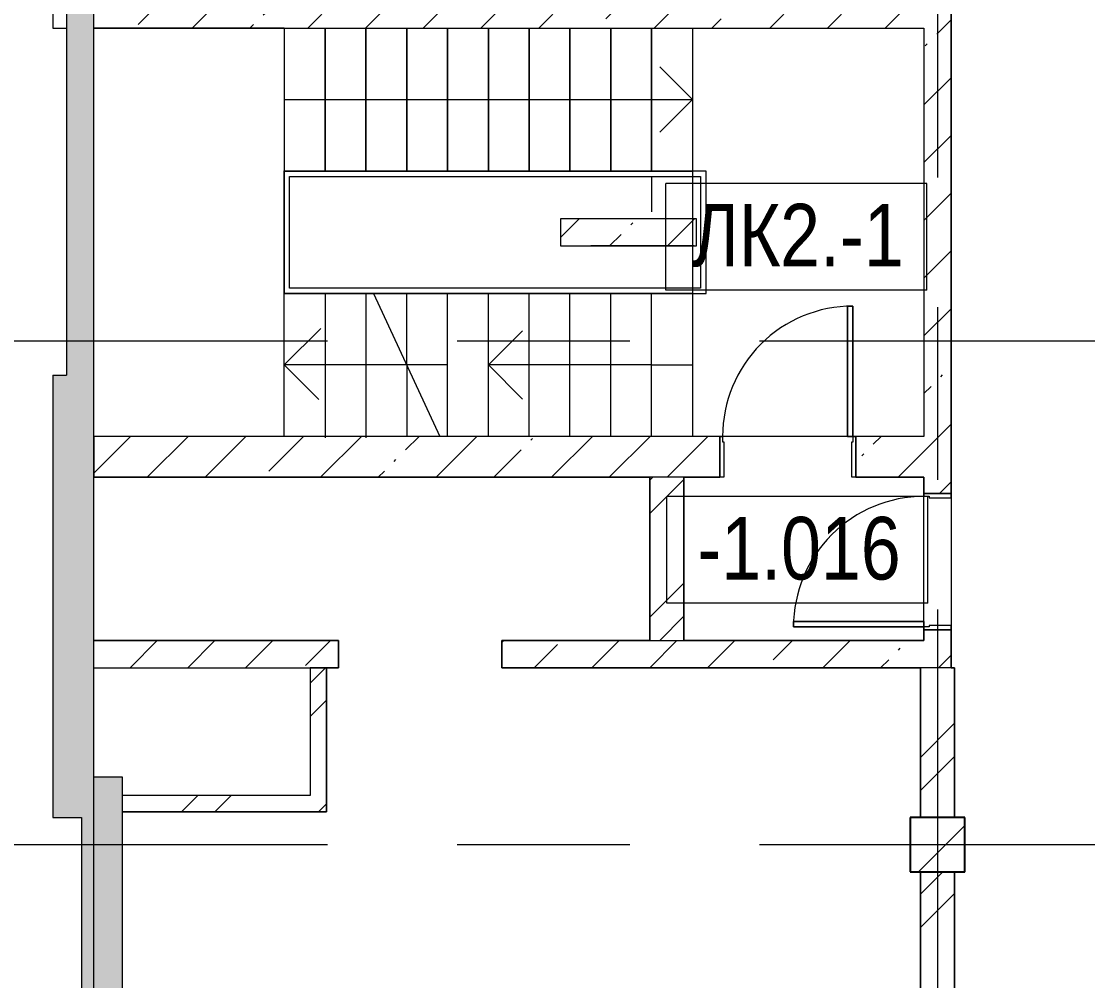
# Model space of a CAD drawing. Header units: millimetres. Extents: x 48966 to 155647, y -43515 to 30475.
# Drawn here: x 56800 to 64635, y 1418 to 8467 of the extents above; entities that cross this region are included whole.
import ezdxf

# ---------------------------------------------------------------- set-up
doc = ezdxf.new("R2010")
doc.units = ezdxf.units.MM
doc.linetypes.add('Осевые', pattern=[6350, 1270, -952.5, 3175, -952.5])
for name, color, linetype, lineweight in [('Двери', 7, 'Continuous', 9), ('Каркас_Импост', 7, 'Continuous', 9), ('Колонны', 7, 'Continuous', 9), ('Колонны-1', 7, 'Continuous', 25), ('Контуры', 7, 'Continuous', 9), ('Линии подступенков-1', 7, 'Continuous', 9), ('Линии свеса', 7, 'Continuous', 9), ('Марки вырезов', 7, 'Continuous', 9), ('Марки помещений', 7, 'Continuous', 9), ('Общие ребра', 7, 'Continuous', 9), ('Оси-2', 7, 'Осевые', 9), ('Панель', 7, 'Continuous', 9), ('Перекрытия', 7, 'Continuous', 9), ('Стены', 7, 'Continuous', 9), ('Стены-1', 7, 'Continuous', 18), ('Стрелки вверх', 7, 'Continuous', 9), ('Фундамент несущей конструкции', 7, 'Continuous', 9), ('Фундамент несущей конструкции-1', 7, 'Continuous', 18), ('Черная _1 сплошная', 7, 'Continuous', 9), ('Черная _2 сплошная', 7, 'Continuous', 9), ('Штриховка разреза', 7, 'Continuous', 9)]:
    doc.layers.add(name, color=color, linetype=linetype, lineweight=lineweight)
doc.styles.add('Arial Narrow_2', font='ARIALN.TTF', dxfattribs={"height": 460})
pattern_1 = [(45, (0, 0), (-502.894, 502.894), []), (45, (0, 762), (-502.894, 502.894), [])]
pattern_2 = [(45, (0, 0), (-424.264, 424.264), [600, -100, 20, -100]), (45, (0, 424), (-424.264, 424.264), [])]

# ---------------------------------------------------------------- blocks, each defined once
blk = doc.blocks.new('Стена наружная на отм_-10_450 - Стена наружная на отм_-10_450-507337-План -1-го этажа на отм_ -10_350')
at = {"layer": 'Фундамент несущей конструкции'}
h = blk.add_hatch(dxfattribs=at)
h.set_pattern_fill('FP_1', color=256, style=0, pattern_type=2)
h.set_pattern_definition([(45, (0, 0), (-493.914, 493.914), []), (45, (493.9, 0), (-493.914, 493.914), [873.125, -174.625, 6.706, -167.919])])
h.paths.add_polyline_path([(150600.1, -31682.9), (149464.5, -28562.9), (149310.2, -28562.9), (139786.7, -2397.4), (139923, -2347.8), (136398.5, 7335.5), (136262.3, 7285.9), (133987.2, 13536.7), (133818.3, 13982.2), (133637.5, 14423), (133445, 14858.9), (133241, 15289.5), (133025.5, 15714.5), (132798.8, 16133.5), (132561, 16546.4), (132312.2, 16952.8), (132052.7, 17352.4), (131782.5, 17744.9), (131502, 18130), (131211.4, 18507.6), (131317.8, 18614), (131028.7, 18983.8), (130730.1, 19346.1), (130422.3, 19700.5), (130105.4, 20046.8), (129779.7, 20384.8), (129445.4, 20714.3), (129102.6, 21035.1), (128751.8, 21346.9), (128385.1, 21655.8), (128026.4, 21942.9), (127652.5, 22226.6), (127271.3, 22500.6), (126883.2, 22764.7), (126488.4, 23018.6), (126087.2, 23262.3), (125679.8, 23495.6), (125266.6, 23718.2), (124847.7, 23930.1), (124423.5, 24131.2), (123994.3, 24321.2), (123560.3, 24500), (123121.8, 24667.6), (122679.1, 24823.9), (122232.6, 24968.6), (121782.4, 25101.8), (121329, 25223.3), (120872.6, 25333.1), (120568.7, 25417.1), (120531.9, 25230.1), (120097.4, 25310.1), (119661.1, 25379.5), (119223.3, 25438.3), (118784.1, 25486.4), (118343.9, 25523.9), (117903, 25550.7), (117461.5, 25566.8), (117019.7, 25572.1), (109836.6, 25572.1), (109836.6, 25717.1), (100041.6, 25717.1), (100041.6, 25542.1), (86231.6, 25542.1), (86231.6, 25572.1), (61831.6, 25572.1), (61588, 25565.7), (61345, 25546.6), (61103.4, 25514.8), (60863.8, 25470.4), (60626.8, 25413.5), (60393.1, 25344.3), (60133.6, 25250.6), (59938.3, 25169.7), (59718.3, 25064.8), (59504.1, 24948.5), (59296.3, 24821.1), (59095.5, 24683.1), (58902.1, 24534.7), (58716.8, 24376.5), (58540, 24208.7), (58372.3, 24031.9), (58214, 23846.6), (58065.6, 23653.3), (57927.6, 23452.4), (57793.2, 23231.6), (57666.7, 22994.1), (57579.1, 22810.5), (57485.8, 22585.3), (57404.5, 22355.6), (57335.2, 22121.9), (57271.6, 21848.7), (57233.9, 21645.3), (57202.1, 21403.7), (57182.9, 21157.2), (57176.6, 20917.1), (57176.6, 20357.1), (57031.6, 20357.1), (57031.6, 15267.1), (57176.6, 15267.1), (57176.6, 13317.1), (57131.6, 13317.1), (57131.6, 5867.1), (57031.6, 5867.1), (57031.6, 2617.1), (57241.6, 2617.1), (57241.6, -42.9), (57031.6, -42.9), (57031.6, -2532.9), (57176.6, -2532.9), (57176.6, -21042.9), (57051, -21042.9), (57026.1, -21292.1), (57013.8, -21542.3), (57014.1, -21792.8), (57027.1, -22043), (57052.5, -22292.1), (57090.5, -22539.7), (57140.9, -22785.1), (57203.6, -23027.6), (57278.4, -23266.7), (57365.1, -23501.7), (57463.5, -23732), (57573.4, -23957.1), (57694.5, -24176.4), (57826.4, -24389.3), (57968.9, -24595.3), (58121.6, -24793.9), (58284, -24984.6), (58489, -25198.5), (58636.7, -25340.1), (58826, -25504.2), (59023.3, -25658.5), (59228.1, -25802.7), (59439.9, -25936.4), (59658.2, -26059.3), (59882.4, -26171), (59977.6, -25988.3), (74463.4, -30779.2), (74856.7, -30903.3), (75253.3, -31016.6), (75652.9, -31119.1), (76055.1, -31210.5), (76459.6, -31290.9), (76866.3, -31360.1), (77274.6, -31418.3), (77684.4, -31465.2), (78095.3, -31500.8), (78481.1, -31521.4), (78867.1, -31533.8), (79253.4, -31537.9), (91781.6, -31537.9), (91781.6, -31682.9), (108581.6, -31682.9), (108581.6, -31507.9), (142781.6, -31507.9), (142781.6, -31682.9), (148120.5, -31682.9)], flags=0)
h.paths.add_polyline_path([(146475.9, -31382.9), (143081.6, -31382.9), (143081.6, -31207.9), (108281.6, -31207.9), (108281.6, -31382.9), (92081.6, -31382.9), (92081.6, -31237.9), (79046.7, -31236.1), (78950.9, -31235.3), (78648.5, -31227.6), (78656.6, -31153.7), (77594.1, -31082.9), (77586.5, -31153.2), (77201.2, -31105.9), (76817.3, -31048.5), (76435, -30981), (76054.7, -30903.5), (75676.5, -30816), (75300.8, -30718.6), (74927.7, -30611.4), (74557.6, -30494.4), (59829.5, -25623.3), (59753.2, -25769.8), (59548.4, -25651.4), (59349.9, -25522.9), (59158.1, -25384.6), (58973.6, -25236.7), (58796.8, -25079.7), (58628.1, -24913.9), (58468.1, -24739.8), (58317, -24557.9), (58175.3, -24368.6), (58043.4, -24172.3), (57921.5, -23969.6), (57810.1, -23761.1), (57709.3, -23547.1), (57619.5, -23328.4), (57538.6, -23097.8), (57473.6, -22878.7), (57417.8, -22648.8), (57372.4, -22406.3), (57341.5, -22182.2), (57321.1, -21946.6), (57312.7, -21710.3), (57316.2, -21473.9), (57331.6, -21237.9), (57476.6, -21237.9), (57476.6, -2232.9), (57331.6, -2232.9), (57331.6, -342.9), (57541.6, -342.9), (57541.6, 2917.1), (57331.6, 2917.1), (57331.6, 13017.1), (57476.6, 13017.1), (57476.6, 15567.1), (57331.6, 15567.1), (57331.6, 20057.1), (57476.6, 20057.1), (57476.6, 20917.1), (57483.5, 21157.2), (57500.5, 21372.3), (57530.2, 21598.4), (57578.1, 21848.7), (57625, 22044.3), (57689.8, 22262.9), (57765.9, 22477.8), (57853.1, 22688.5), (57951.3, 22894.3), (58077.8, 23123.6), (58179.2, 23289), (58308.4, 23476.9), (58447.2, 23657.8), (58595.2, 23831.2), (58752.2, 23996.6), (58917.6, 24153.5), (59090.9, 24301.6), (59271.8, 24440.4), (59459.7, 24569.5), (59654.1, 24688.7), (59854.5, 24797.5), (60060.3, 24895.6), (60270.9, 24982.9), (60485.9, 25059), (60704.5, 25123.7), (60955.9, 25182.5), (61150.4, 25218.5), (61376.4, 25248.3), (61603.7, 25266.2), (61831.6, 25272.1), (85931.6, 25272.1), (85931.6, 25242.1), (100341.6, 25242.1), (100341.6, 25417.1), (109536.6, 25417.1), (109536.6, 25272.1), (117025.1, 25272.1), (117348.4, 25286.1), (117672, 25291), (117995.5, 25286.8), (118318.8, 25273.7), (118761.6, 25240.9), (118861.6, 25231.1), (119172.2, 25195.1), (119481.8, 25150.8), (119790, 25098), (120162.1, 25022.2), (120480.8, 24948.3), (120457.3, 24853.8), (120621.6, 24820.5), (121081.3, 24719), (121538.1, 24605.7), (121991.9, 24480.5), (122442.3, 24343.7), (122889, 24195.2), (123331.7, 24035.3), (123770.1, 23863.9), (124203.9, 23681.3), (124632.9, 23487.4), (125095.9, 23262.4), (125475, 23066.8), (125887.7, 22840.3), (126294.3, 22603.2), (126740.5, 22325.6), (127088.5, 22097.8), (127475.5, 21829.8), (127855.4, 21551.9), (128228, 21264.3), (128593.1, 20967.1), (128950.3, 20660.6), (129299.5, 20345), (129640.4, 20020.4), (130029.8, 19626.9), (130296.4, 19345.3), (130611.1, 18995.2), (130916.7, 18637.1), (130808.9, 18529.4), (131090.8, 18174.8), (131363.5, 17813.2), (131674.4, 17374.1), (131880.4, 17069.3), (132124.3, 16687.6), (132358.2, 16299.7), (132582, 15905.9), (132795.6, 15506.5), (132998.8, 15101.7), (133191.5, 14691.7), (133373.6, 14277), (133544.9, 13857.7), (133705.3, 13434.1), (136083, 6901.4), (136219.2, 6951), (139538.5, -2168.5), (139402.2, -2218.1), (149100.1, -28862.9), (149254.4, -28862.9), (150171.6, -31382.9), (148120.5, -31382.9)], flags=0)
blk.add_line((57541.6, 2779.6), (57541.6, 2659.6), dxfattribs=at)
at = {"layer": 'Фундамент несущей конструкции-1'}
for p, q in [((57131.6, 13317.1), (57131.6, 5867.1)), ((57331.6, 13017.1), (57331.6, 2917.1)), ((57031.6, 5867.1), (57031.6, 2617.1)), ((57031.6, 5867.1), (57131.6, 5867.1)), ((57331.6, 2917.1), (57541.6, 2917.1)), ((57541.6, 2917.1), (57541.6, 2779.6)), ((57031.6, 2617.1), (57241.6, 2617.1)), ((57241.6, 2617.1), (57241.6, 2417.1)), ((57541.6, 2659.6), (57541.6, 2417.1)), ((57241.6, 2417.1), (57241.6, -42.9)), ((57541.6, 2417.1), (57541.6, -342.9))]:
    blk.add_line(p, q, dxfattribs=at)
blk = doc.blocks.new('Колона монолитная99 - Колона монолитная-525643-План -1-го этажа на отм_ -10_350')
at = {"layer": 'Колонны'}
h = blk.add_hatch(dxfattribs=at)
h.set_pattern_fill('FP_14', color=256, style=0, pattern_type=2)
h.set_pattern_definition([(45, (14400, -12200), (-493.914, 493.914), []), (45, (14893.9, -12200), (-493.914, 493.914), [873.125, -174.625, 6.706, -167.919])])
h.paths.add_polyline_path([(78131.6, -9982.9), (78131.6, -9582.9), (77731.6, -9582.9), (77731.6, -9982.9)], flags=0)
at = {"layer": 'Колонны-1'}
for p, q in [((78131.6, -9582.9), (77731.6, -9582.9)), ((77731.6, -9582.9), (77731.6, -9982.9)), ((78131.6, -9982.9), (78131.6, -9582.9)), ((77731.6, -9982.9), (78131.6, -9982.9))]:
    blk.add_line(p, q, dxfattribs=at)
blk = doc.blocks.new('Дверь - Однопольная - ДВ1__21х10-7160147-План -1-го этажа на отм_ -10_350')
at = {"layer": 'Двери'}
for p, q in [((-479, -150), (-439, -150)), ((-479, -1108), (-479, -150)), ((-439, -150), (-439, -1108)), ((-439, -1108), (-479, -1108))]:
    blk.add_line(p, q, dxfattribs=at)
blk.add_arc((-479, -150), 958, 270, 0, dxfattribs=at)
at = {"layer": 'Каркас_Импост'}
for p, q in [((-500, 150), (-470, 150)), ((-500, -150), (-500, 150)), ((-470, 150), (-470, -110)), ((470, 150), (500, 150)), ((470, -110), (470, 150)), ((500, 150), (500, -150)), ((-480, -150), (-500, -150)), ((-480, -110), (-480, -150)), ((-470, -110), (-480, -110)), ((480, -110), (470, -110)), ((480, -150), (480, -110)), ((500, -150), (480, -150))]:
    blk.add_line(p, q, dxfattribs=at)
at = {"layer": 'Панель'}
for p, q in [((-439, -150), (-479, -150)), ((-479, -150), (-479, -1108)), ((-439, -1108), (-439, -150)), ((-479, -1108), (-439, -1108))]:
    blk.add_line(p, q, dxfattribs=at)
blk = doc.blocks.new('Дверь - Однопольная - ДВ1_21х10-6240621-План -1-го этажа на отм_ -10_350')
at = {"layer": 'Двери'}
for p, q in [((-439, 1058), (-479, 1058)), ((-479, 1058), (-479, 100)), ((-439, 100), (-439, 1058)), ((-479, 100), (-439, 100))]:
    blk.add_line(p, q, dxfattribs=at)
blk.add_arc((-479, 100), 958, 360, 90, dxfattribs=at)
at = {"layer": 'Каркас_Импост'}
for p, q in [((-480, 100), (-500, 100)), ((-500, 100), (-500, -100)), ((-480, 60), (-480, 100)), ((500, 100), (480, 100)), ((480, 100), (480, 60)), ((500, -100), (500, 100)), ((-470, 60), (-480, 60)), ((-470, -100), (-470, 60)), ((480, 60), (470, 60)), ((470, 60), (470, -100)), ((-500, -100), (-470, -100)), ((470, -100), (500, -100))]:
    blk.add_line(p, q, dxfattribs=at)
at = {"layer": 'Панель'}
for p, q in [((-479, 1058), (-439, 1058)), ((-479, 100), (-479, 1058)), ((-439, 1058), (-439, 100)), ((-439, 100), (-479, 100))]:
    blk.add_line(p, q, dxfattribs=at)
blk = doc.blocks.new('Марка помещения_Р - Марка помещения-4575829-План -1-го этажа на отм_ -10_350')
at = {"layer": 'Марки помещений'}
for p, q in [((-4.79375, -1.95625), (-4.79375, 1.95625)), ((4.79375, 1.95625), (-4.79375, 1.95625)), ((4.79375, -1.95625), (4.79375, 1.95625)), ((4.79375, -1.95625), (-4.79375, -1.95625))]:
    blk.add_line(p, q, dxfattribs=at)

msp = doc.modelspace()

# ---------------------------------------------------------------- hatches: boundary and pattern name
at = {"layer": 'Штриховка разреза'}
h = msp.add_hatch(dxfattribs=at)
h.set_pattern_fill('FP_61', color=256, style=0, pattern_type=2)
h.set_pattern_definition(pattern_2)
h.paths.add_polyline_path([(63431.6, 8417.1), (63431.6, 8617.1), (57331.6, 8617.1), (57331.6, 8417.1), (62600.5, 8417.1)], flags=0)
h = msp.add_hatch(dxfattribs=at)
h.set_pattern_fill('FP_61', color=256, style=0, pattern_type=2)
h.set_pattern_definition(pattern_2)
h.paths.add_polyline_path([(63631.6, 3917.1), (63631.6, 3997.1), (63431.6, 3997.1), (63431.6, 3917.1)], flags=0)
h.paths.add_polyline_path([(63431.6, 4997.1), (63631.6, 4997.1), (63631.6, 8617.1), (63431.6, 8617.1), (63431.6, 5117.1)], flags=0)
h = msp.add_hatch(dxfattribs=at)
h.set_pattern_fill('FP_61', color=256, style=0, pattern_type=2)
h.set_pattern_definition(pattern_2)
h.paths.add_polyline_path([(60761.6, 6817.1), (61761.6, 6817.1), (61761.6, 7017.1), (60761.6, 7017.1)], flags=0)
h = msp.add_hatch(dxfattribs=at)
h.set_pattern_fill('FP_61', color=256, style=0, pattern_type=2)
h.set_pattern_definition(pattern_2)
h.paths.add_polyline_path([(63431.6, 5117.1), (63431.6, 5417.1), (62931.6, 5417.1), (62931.6, 5117.1), (63429.6, 5117.1)], flags=0)
h.paths.add_polyline_path([(61669.1, 5117.1), (61931.6, 5117.1), (61931.6, 5417.1), (57332.6, 5417.1), (57332.6, 5117.1), (61419.1, 5117.1)], flags=0)
h = msp.add_hatch(dxfattribs=at)
h.set_pattern_fill('FP_60', color=256, style=0, pattern_type=2)
h.set_pattern_definition(pattern_1)
h.paths.add_polyline_path([(61669.1, 3917.1), (61669.1, 5117.1), (61419.1, 5117.1), (61419.1, 3917.1)], flags=0)
h = msp.add_hatch(dxfattribs=at)
h.set_pattern_fill('FP_61', color=256, style=0, pattern_type=2)
h.set_pattern_definition(pattern_2)
h.paths.add_polyline_path([(59131.6, 3717.1), (59131.6, 3917.1), (57331.6, 3917.1), (57331.6, 3717.1), (59041.6, 3717.1)], flags=0)
h.paths.add_polyline_path([(63631.6, 3717.1), (63631.6, 3917.1), (60331.6, 3917.1), (60331.6, 3717.1), (63406.6, 3717.1)], flags=0)
h = msp.add_hatch(dxfattribs=at)
h.set_pattern_fill('FP_60', color=256, style=0, pattern_type=2)
h.set_pattern_definition(pattern_1)
h.paths.add_polyline_path([(58921.6, 2779.6), (59041.6, 2779.6), (59041.6, 3715.1), (58921.6, 3715.1)], flags=0)
h = msp.add_hatch(dxfattribs=at)
h.set_pattern_fill('FP_60', color=256, style=0, pattern_type=2)
h.set_pattern_definition(pattern_1)
h.paths.add_polyline_path([(63656.6, 2617.1), (63656.6, 3717.1), (63406.6, 3717.1), (63406.6, 2617.1)], flags=0)
h = msp.add_hatch(dxfattribs=at)
h.set_pattern_fill('FP_60', color=256, style=0, pattern_type=2)
h.set_pattern_definition(pattern_1)
h.paths.add_polyline_path([(59041.6, 2659.6), (59041.6, 2779.6), (57541.6, 2779.6), (57541.6, 2659.6)], flags=0)
h = msp.add_hatch(dxfattribs=at)
h.set_pattern_fill('FP_60', color=256, style=0, pattern_type=2)
h.set_pattern_definition(pattern_1)
h.paths.add_polyline_path([(63656.6, -3407.9), (63656.6, 2217.1), (63406.6, 2217.1), (63406.6, -3407.9)], flags=0)

# ---------------------------------------------------------------- linework, layer by layer
at = {"layer": 'Контуры'}
for p, q in [((57331.6, 8417.1), (57331.6, 5417.1)), ((58731.6, 8417.1), (57331.6, 8417.1)), ((57331.6, 8417.1), (57331.6, 5419)), ((58731.6, 8417.1), (58731.6, 7067.1)), ((58731.6, 8417.1), (58731.6, 7369)), ((58731.6, 8417.1), (61731.6, 8417.1)), ((61731.6, 8417.1), (61731.6, 7367.1)), ((61731.6, 8417.1), (61731.6, 7369)), ((58731.6, 6757.1), (58731.6, 7369)), ((61731.6, 7327.1), (61731.6, 7067.1)), ((58731.6, 6757.1), (58731.6, 7067.1)), ((61431.6, 6467.1), (59386.8, 6467.1)), ((61431.6, 5417.1), (59876.4, 5417.1))]:
    msp.add_line(p, q, dxfattribs=at)
at = {"layer": 'Линии подступенков-1'}
for p, q in [((58731.6, 8417.1), (58731.6, 7067.1)), ((58731.6, 8417.1), (58731.6, 7369)), ((59031.6, 8417.1), (59031.6, 7369)), ((59331.6, 8417.1), (59331.6, 7369)), ((59631.6, 8417.1), (59631.6, 7369)), ((59931.6, 8417.1), (59931.6, 7369)), ((60231.6, 8417.1), (60231.6, 7369)), ((60531.6, 8417.1), (60531.6, 7369)), ((60831.6, 8417.1), (60831.6, 7369)), ((61131.6, 8417.1), (61131.6, 7369)), ((61431.6, 8417.1), (61431.6, 7367.1)), ((61431.6, 8417.1), (61431.6, 7369)), ((61731.6, 8417.1), (61731.6, 7369)), ((61431.6, 7327.1), (61431.6, 7067.1)), ((59631.6, 5942.1), (59631.6, 6467.1)), ((59931.6, 5417.1), (59931.6, 6467.1)), ((60231.6, 5417.1), (60231.6, 6467.1)), ((60531.6, 5417.1), (60531.6, 6467.1)), ((60831.6, 5417.1), (60831.6, 6467.1)), ((61131.6, 5417.1), (61131.6, 6467.1)), ((61431.6, 5417.1), (61431.6, 6467.1))]:
    msp.add_line(p, q, dxfattribs=at)
at = {"layer": 'Линии свеса'}
for p, q in [((59031.6, 8417.1), (59031.6, 7369)), ((59331.6, 8417.1), (59331.6, 7369)), ((59631.6, 8417.1), (59631.6, 7369)), ((59931.6, 8417.1), (59931.6, 7369)), ((60231.6, 8417.1), (60231.6, 7369)), ((60531.6, 8417.1), (60531.6, 7369)), ((60831.6, 8417.1), (60831.6, 7369)), ((61131.6, 8417.1), (61131.6, 7369)), ((61431.6, 8417.1), (61431.6, 7367.1)), ((61431.6, 8417.1), (61431.6, 7369)), ((61431.6, 7327.1), (61431.6, 7067.1)), ((59631.6, 5942.1), (59631.6, 6467.1)), ((59931.6, 5417.1), (59931.6, 6467.1)), ((60231.6, 5417.1), (60231.6, 6467.1)), ((60531.6, 5417.1), (60531.6, 6467.1)), ((60831.6, 5417.1), (60831.6, 6467.1)), ((61131.6, 5417.1), (61131.6, 6467.1))]:
    msp.add_line(p, q, dxfattribs=at)
at = {"layer": 'Марки вырезов'}
msp.add_line((59386.8, 6467.1), (59876.4, 5417.1), dxfattribs=at)
at = {"layer": 'Общие ребра'}
for p, q in [((63631.6, 4997.1), (63631.6, 8617.1)), ((61761.6, 7017.1), (60761.6, 7017.1)), ((60761.6, 7017.1), (60761.6, 6817.1)), ((61761.6, 6817.1), (61761.6, 7017.1)), ((60761.6, 6817.1), (61761.6, 6817.1)), ((61931.6, 5417.1), (57333.6, 5417.1)), ((63431.6, 5417.1), (62931.6, 5417.1)), ((61669.1, 5117.1), (61419.1, 5117.1)), ((61419.1, 5117.1), (61419.1, 3919.1)), ((61669.1, 5117.1), (61931.6, 5117.1)), ((62931.6, 5117.1), (63429.6, 5117.1)), ((63431.6, 5117.1), (63431.6, 4997.1)), ((63431.6, 3997.1), (63431.6, 3919.1)), ((63631.6, 3917.1), (63631.6, 3997.1)), ((59131.6, 3917.1), (57333.6, 3917.1)), ((61419.1, 3917.1), (60331.6, 3917.1)), ((61419.1, 3917.1), (61669.1, 3917.1)), ((59041.6, 3717.1), (58921.6, 3717.1)), ((59041.6, 3717.1), (59131.6, 3717.1)), ((59041.6, 2779.6), (59041.6, 3715.1)), ((60331.6, 3717.1), (63406.6, 3717.1)), ((63631.6, 3717.1), (63406.6, 3717.1)), ((63656.6, 3717.1), (63631.6, 3717.1))]:
    msp.add_line(p, q, dxfattribs=at)
at = {"layer": 'Оси-2'}
for p, q in [((57331.6, 25417.1), (57331.6, -41737.8)), ((63531.6, 25417.1), (63531.6, -41737.8)), ((150171.6, 6117.1), (50565.6, 6117.1)), ((150171.6, 2417.1), (50565.6, 2417.1))]:
    msp.add_line(p, q, dxfattribs=at)
at = {"layer": 'Перекрытия'}
for p, q in [((63631.6, 13917.1), (63631.6, 3717.1)), ((57031.6, 11217.1), (57031.6, 8417.1)), ((57031.6, 8417.1), (57131.6, 8417.1)), ((57331.6, 8417.1), (61744.1, 8417.1)), ((61744.1, 6817.1), (60983.7, 6817.1)), ((57031.7, 5417.1), (57031.7, 2617.1)), ((60983.7, 5417.1), (57331.6, 5417.1)), ((62931.6, 5417.1), (61931.6, 5417.1)), ((61931.6, 5417.1), (61931.6, 5117.1)), ((62931.6, 5117.1), (62931.6, 5417.1)), ((61419.1, 5117.1), (57331.6, 5117.1)), ((57331.6, 5117.1), (57331.6, 3917.1)), ((61419.1, 3917.1), (61419.1, 5117.1)), ((61931.6, 5117.1), (61669.1, 5117.1)), ((61669.1, 5117.1), (61669.1, 3917.1)), ((63431.6, 5117.1), (62931.6, 5117.1)), ((63431.6, 3917.1), (63431.6, 5117.1)), ((57331.6, 3917.1), (59131.6, 3917.1)), ((59131.6, 3917.1), (59131.6, 3717.1)), ((60331.6, 3717.1), (60331.6, 3917.1)), ((60331.6, 3917.1), (61419.1, 3917.1)), ((61669.1, 3917.1), (63431.6, 3917.1)), ((59131.6, 3717.1), (59041.6, 3717.1)), ((59041.6, 3717.1), (59041.6, 2659.6)), ((63406.6, 3717.1), (60331.6, 3717.1)), ((63406.6, 2617.1), (63406.6, 3717.1)), ((63631.6, 3717.1), (63656.6, 3717.1)), ((63656.6, 3717.1), (63656.6, 2617.1)), ((57031.7, 2617.1), (57241.6, 2617.1)), ((57241.6, 2617.1), (57241.6, 2417.1)), ((59041.6, 2659.6), (57541.6, 2659.6)), ((57541.6, 2659.6), (57541.6, -342.9)), ((63331.6, 2217.1), (63331.6, 2617.1)), ((63331.6, 2617.1), (63406.6, 2617.1)), ((63656.6, 2617.1), (63731.6, 2617.1)), ((63731.6, 2617.1), (63731.6, 2217.1)), ((57241.6, 2417.1), (57241.6, -32.9)), ((63406.6, 2217.1), (63331.6, 2217.1)), ((63406.6, -3407.9), (63406.6, 2217.1)), ((63731.6, 2217.1), (63656.6, 2217.1)), ((63656.6, 2217.1), (63656.6, -3407.9))]:
    msp.add_line(p, q, dxfattribs=at)
at = {"layer": 'Стены'}
msp.add_line((57541.6, 2779.6), (57541.6, 2659.6), dxfattribs=at)
at = {"layer": 'Стены-1'}
for p, q in [((57331.6, 8617.1), (57331.6, 8417.1)), ((57331.6, 8417.1), (63431.6, 8417.1)), ((57331.6, 8417.1), (57331.6, 5417.1)), ((57333.6, 8417.1), (57331.6, 8417.1)), ((57333.6, 5419.1), (57333.6, 8415.1)), ((63431.6, 8417.1), (63431.6, 5417.1)), ((57331.6, 5417.1), (57333.6, 5417.1)), ((57333.6, 5417.1), (57332.6, 5417.1)), ((57332.6, 5417.1), (57332.6, 5117.1)), ((61931.6, 5117.1), (61931.6, 5417.1)), ((62931.6, 5417.1), (62931.6, 5117.1)), ((57331.6, 5117.1), (57331.6, 3917.1)), ((57333.6, 5117.1), (57331.6, 5117.1)), ((57332.6, 5117.1), (61419.1, 5117.1)), ((57333.6, 3919.1), (57333.6, 5115.1)), ((61669.1, 3917.1), (61669.1, 5117.1)), ((63429.6, 5117.1), (63431.6, 5117.1)), ((63431.6, 4997.1), (63631.6, 4997.1)), ((63631.6, 3997.1), (63431.6, 3997.1)), ((61419.1, 3919.1), (61419.1, 3917.1)), ((63431.6, 3919.1), (63431.6, 3917.1)), ((57333.6, 3917.1), (57331.6, 3917.1)), ((57331.6, 3917.1), (57331.6, 3717.1)), ((57331.6, 3917.1), (57333.6, 3917.1)), ((59131.6, 3717.1), (59131.6, 3917.1)), ((60331.6, 3917.1), (60331.6, 3717.1)), ((63431.6, 3917.1), (61669.1, 3917.1)), ((63631.6, 3717.1), (63631.6, 3917.1)), ((57331.6, 3717.1), (59041.6, 3717.1)), ((58921.6, 3717.1), (58921.6, 3715.1)), ((58921.6, 3715.1), (58921.6, 2779.6)), ((63406.6, 3717.1), (63406.6, 2617.1)), ((63656.6, 2617.1), (63656.6, 3717.1)), ((58921.6, 2779.6), (57541.6, 2779.6)), ((59041.6, 2659.6), (59041.6, 2779.6)), ((57541.6, 2659.6), (59041.6, 2659.6)), ((63406.6, 2617.1), (63656.6, 2617.1)), ((63731.6, 2617.1), (63731.6, 2217.1)), ((63733.6, 2215.1), (63733.6, 2617.1)), ((63656.6, 2217.1), (63406.6, 2217.1)), ((63406.6, 2217.1), (63406.6, -3407.9)), ((63656.6, -3407.9), (63656.6, 2217.1)), ((63731.6, 2215.1), (63733.6, 2215.1))]:
    msp.add_line(p, q, dxfattribs=at)
at = {"layer": 'Стрелки вверх'}
for p, q in [((60231.6, 5942.1), (60481.6, 6192.1)), ((60531.6, 5942.1), (60231.6, 5942.1)), ((60231.6, 5942.1), (60481.6, 5692.1)), ((60831.6, 5942.1), (60531.6, 5942.1)), ((61131.6, 5942.1), (60831.6, 5942.1)), ((61431.6, 5942.1), (61131.6, 5942.1))]:
    msp.add_line(p, q, dxfattribs=at)
at = {"layer": 'Черная _1 сплошная'}
for p, q in [((59031.6, 7367.1), (59031.6, 8417.1)), ((59331.6, 7367.1), (59331.6, 8417.1)), ((59631.6, 7367.1), (59631.6, 8417.1)), ((59931.6, 7367.1), (59931.6, 8417.1)), ((60231.6, 7367.1), (60231.6, 8417.1)), ((60531.6, 7367.1), (60531.6, 8417.1)), ((60831.6, 7367.1), (60831.6, 8417.1)), ((61131.6, 7367.1), (61131.6, 8417.1)), ((61431.6, 7367.1), (61431.6, 8417.1)), ((61731.6, 8417.1), (61731.6, 5417.1)), ((61731.6, 7892.1), (61491.2, 8132.5)), ((58734.1, 7892.1), (61731.6, 7892.1)), ((61731.6, 7892.1), (61491.2, 7651.7)), ((58731.6, 7367.1), (61731.6, 7367.1)), ((58731.6, 5419), (58731.6, 7367.1)), ((61831.6, 7367.1), (58731.6, 7367.1)), ((58731.6, 7367.1), (58731.6, 6467.1)), ((61831.6, 6467.1), (61831.6, 7367.1)), ((58771.6, 6507.1), (58771.6, 7327.1)), ((58771.6, 7327.1), (61791.6, 7327.1)), ((61791.6, 7327.1), (61791.6, 6507.1)), ((61791.6, 6507.1), (58771.6, 6507.1)), ((61731.6, 6467.1), (58731.6, 6467.1)), ((58731.6, 6467.1), (61831.6, 6467.1)), ((59031.6, 6467.1), (59031.6, 5407.1)), ((59331.6, 6467.1), (59331.6, 5407.1)), ((58731.6, 5942.1), (59000.3, 6210.8)), ((59931.6, 5942.1), (58731.6, 5942.1)), ((58731.6, 5942.1), (58986.2, 5687.6)), ((59631.6, 5942.1), (59631.6, 5419))]:
    msp.add_line(p, q, dxfattribs=at)
at = {"layer": 'Черная _2 сплошная'}
msp.add_line((61431.6, 5942.1), (61731.6, 5942.1), dxfattribs=at)

# ---------------------------------------------------------------- block references
at = {"layer": 'Двери'}
for name, p, rotation in [('Дверь - Однопольная - ДВ1__21х10-7160147-План -1-го этажа на отм_ -10_350', (62431.6, 5267.1), 180), ('Дверь - Однопольная - ДВ1_21х10-6240621-План -1-го этажа на отм_ -10_350', (63531.6, 4497.1), 89.9999999999999)]:
    msp.add_blockref(name, p, dxfattribs=dict(at, rotation=rotation))
at = {"layer": 'Колонны'}
msp.add_blockref('Колона монолитная99 - Колона монолитная-525643-План -1-го этажа на отм_ -10_350', (-14400, 12200), dxfattribs=at)
at = {"layer": 'Марки помещений', "xscale": 199.9999999999999, "yscale": 199.9999999999999, "zscale": 199.9999999999999}
for p in [(62494, 6884.3), (62501.3, 4583.8)]:
    msp.add_blockref('Марка помещения_Р - Марка помещения-4575829-План -1-го этажа на отм_ -10_350', p, dxfattribs=at)
at = {"layer": 'Фундамент несущей конструкции'}
msp.add_blockref('Стена наружная на отм_-10_450 - Стена наружная на отм_-10_450-507337-План -1-го этажа на отм_ -10_350', (0, 0), dxfattribs=at)

# ---------------------------------------------------------------- texts
at = {"layer": 'Марки помещений', "char_height": 460, "attachment_point": 1, "style": 'Arial Narrow_2'}
for s, insert, width in [('2.-1', (62375.3, 7126.1), 1090.295), ('ЛК', (61727.1, 7126.1), 785.654), ('-1.016', (61767.4, 4825.7), 1795.78)]:
    msp.add_mtext(s, dxfattribs=dict(at, insert=insert, width=width))

doc.saveas('drawing.dxf')
